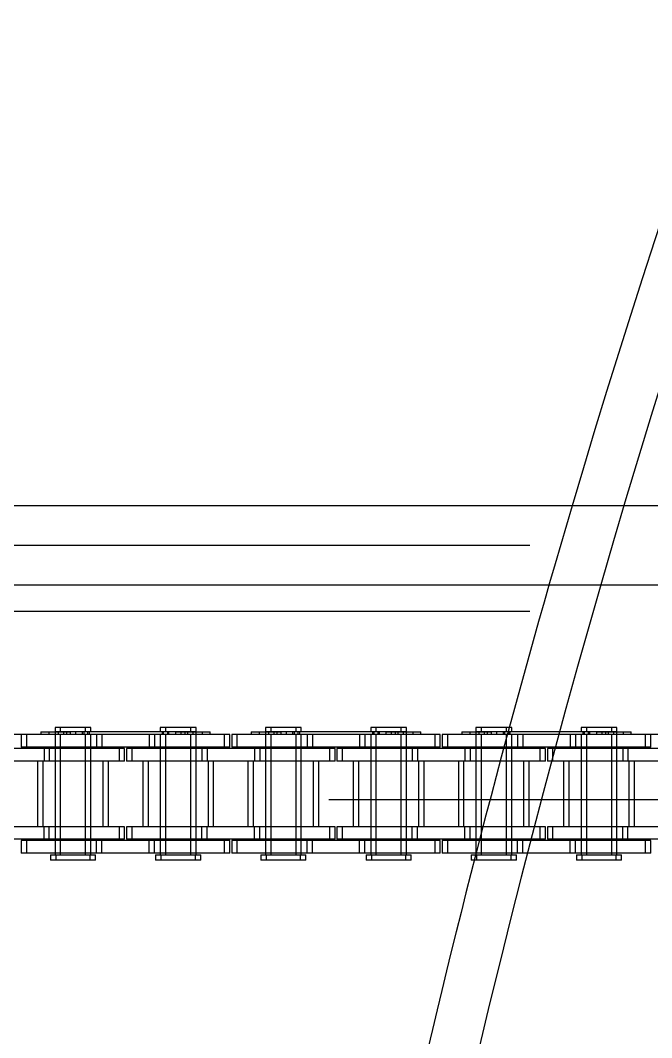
# Model space of a CAD drawing. Header units: metres. Extents: x 0 to 21025, y 0 to 14850.
# Drawn here: x 5883.7 to 5959.9, y 9272 to 9394.8 of the extents above; entities that cross this region are included whole.
import ezdxf

# ---------------------------------------------------------------- set-up
doc = ezdxf.new("R2010")
doc.units = ezdxf.units.M
doc.header["$LTSCALE"] = 25
doc.linetypes.add('HIDDEN2', pattern=[4.7625, 3.175, -1.5875])
for name, color, linetype in [('SL1', 8, 'Continuous'), ('SL4', 4, 'Continuous'), ('ST1', 7, 'HIDDEN2')]:
    doc.layers.add(name, color=color, linetype=linetype)

msp = doc.modelspace()

# ---------------------------------------------------------------- linework, layer by layer
at = {"layer": 'SL1'}
for radius, start, end in [(1215.5, 134.237972, 198.531491), (1221.5, 134.816665, 163.532761), (1170.7, 134.797453, 201.234448), (1164.35, 135.073034, 201.439244), (1221.5, 163.532761, 167.169525)]:
    msp.add_arc((7121.687, 8989.894), radius, start, end, dxfattribs=at)
at = {"layer": 'SL4'}
for p, q in [((6490.517, 9336.149), (5540.514, 9336.149)), ((5540.514, 9326.624), (6330.277, 9326.624))]:
    msp.add_line(p, q, dxfattribs=at)
at = {"layer": 'ST1'}
for p, q in [((6540.514, 9331.386), (5540.514, 9331.386)), ((5540.514, 9326.624), (6330.277, 9326.624)), ((6540.514, 9323.386), (5540.514, 9323.386)), ((5701.527, 9308.604), (6002.556, 9308.604)), ((5892.903, 9308.541), (5883.808, 9308.541)), ((5883.808, 9308.541), (5883.808, 9307.021)), ((5884.447, 9308.541), (5884.447, 9307.021)), ((5886.176, 9308.873), (5889.728, 9308.873)), ((5886.176, 9308.873), (5886.176, 9308.541)), ((5887.137, 9308.873), (5887.137, 9308.541)), ((5891.573, 9309.384), (5887.883, 9309.384)), ((5887.883, 9309.384), (5887.883, 9308.91)), ((5887.883, 9308.91), (5891.573, 9308.91)), ((5887.883, 9308.873), (5887.883, 9307.021)), ((5887.883, 9308.541), (5887.883, 9294.042)), ((5888.252, 9308.91), (5888.252, 9308.541)), ((5888.522, 9309.384), (5888.522, 9308.91)), ((5888.522, 9308.541), (5888.522, 9307.021)), ((5888.522, 9308.541), (5888.522, 9294.042)), ((5888.891, 9308.91), (5888.891, 9308.541)), ((5889.26, 9308.873), (5889.26, 9308.541)), ((5889.728, 9308.873), (5889.728, 9308.541)), ((5902.428, 9308.873), (5889.728, 9308.873)), ((5890.367, 9308.873), (5890.367, 9308.541)), ((5891.204, 9308.541), (5891.204, 9308.91)), ((5891.347, 9308.873), (5891.347, 9308.541)), ((5892.212, 9309.384), (5891.573, 9309.384)), ((5891.573, 9308.91), (5891.573, 9309.384)), ((5891.573, 9308.91), (5892.212, 9308.91)), ((5891.573, 9307.021), (5891.573, 9308.541)), ((5891.573, 9294.042), (5891.573, 9308.541)), ((5891.843, 9308.541), (5891.843, 9308.91)), ((5891.986, 9308.873), (5891.986, 9308.541)), ((5892.212, 9308.91), (5892.212, 9309.384)), ((5892.212, 9307.021), (5892.212, 9308.541)), ((5892.212, 9294.042), (5892.212, 9308.541)), ((5892.903, 9308.541), (5892.903, 9307.021)), ((5899.253, 9308.541), (5892.903, 9308.541)), ((5893.542, 9308.541), (5893.542, 9307.021)), ((5899.253, 9308.541), (5899.253, 9307.021)), ((5908.348, 9308.541), (5899.253, 9308.541)), ((5899.892, 9308.541), (5899.892, 9307.021)), ((5904.273, 9309.384), (5900.583, 9309.384)), ((5900.583, 9309.384), (5900.583, 9308.91)), ((5900.583, 9308.91), (5904.273, 9308.91)), ((5900.583, 9308.541), (5900.583, 9307.021)), ((5900.583, 9308.541), (5900.583, 9294.042)), ((5900.809, 9308.873), (5900.809, 9308.541)), ((5900.952, 9308.91), (5900.952, 9308.541)), ((5901.222, 9309.384), (5901.222, 9308.91)), ((5901.222, 9308.541), (5901.222, 9307.021)), ((5901.222, 9308.541), (5901.222, 9294.042)), ((5901.448, 9308.873), (5901.448, 9308.541)), ((5901.591, 9308.91), (5901.591, 9308.541)), ((5902.428, 9308.873), (5902.428, 9308.541)), ((5902.428, 9308.873), (5905.659, 9308.873)), ((5903.067, 9308.873), (5903.067, 9308.541)), ((5903.535, 9308.873), (5903.535, 9308.541)), ((5903.904, 9308.541), (5903.904, 9308.91)), ((5904.912, 9309.384), (5904.273, 9309.384)), ((5904.273, 9308.91), (5904.273, 9309.384)), ((5904.273, 9308.91), (5904.912, 9308.91)), ((5904.273, 9307.021), (5904.273, 9308.541)), ((5904.273, 9294.042), (5904.273, 9308.541)), ((5904.543, 9308.541), (5904.543, 9308.91)), ((5904.912, 9308.91), (5904.912, 9309.384)), ((5904.912, 9307.021), (5904.912, 9308.873)), ((5904.912, 9294.042), (5904.912, 9308.541)), ((5905.659, 9308.873), (5906.619, 9308.873)), ((5905.659, 9308.873), (5905.659, 9308.541)), ((5906.619, 9308.541), (5906.619, 9308.873)), ((5908.987, 9308.541), (5908.348, 9308.541)), ((5908.348, 9307.021), (5908.348, 9308.541)), ((5908.987, 9307.021), (5908.987, 9308.541)), ((5918.303, 9308.541), (5909.208, 9308.541)), ((5909.208, 9308.541), (5909.208, 9307.021)), ((5909.847, 9308.541), (5909.847, 9307.021)), ((5911.576, 9308.873), (5915.128, 9308.873)), ((5911.576, 9308.873), (5911.576, 9308.541)), ((5912.537, 9308.873), (5912.537, 9308.541)), ((5916.973, 9309.384), (5913.283, 9309.384)), ((5913.283, 9309.384), (5913.283, 9308.91)), ((5913.283, 9308.91), (5916.973, 9308.91)), ((5913.283, 9308.873), (5913.283, 9307.021)), ((5913.283, 9308.541), (5913.283, 9294.042)), ((5913.652, 9308.91), (5913.652, 9308.541)), ((5913.922, 9309.384), (5913.922, 9308.91)), ((5913.922, 9308.541), (5913.922, 9307.021)), ((5913.922, 9308.541), (5913.922, 9294.042)), ((5914.291, 9308.91), (5914.291, 9308.541)), ((5914.66, 9308.873), (5914.66, 9308.541)), ((5915.128, 9308.873), (5915.128, 9308.541)), ((5927.828, 9308.873), (5915.128, 9308.873)), ((5915.767, 9308.873), (5915.767, 9308.541)), ((5916.604, 9308.541), (5916.604, 9308.91)), ((5916.747, 9308.873), (5916.747, 9308.541)), ((5917.612, 9309.384), (5916.973, 9309.384)), ((5916.973, 9308.91), (5916.973, 9309.384)), ((5916.973, 9308.91), (5917.612, 9308.91)), ((5916.973, 9307.021), (5916.973, 9308.541)), ((5916.973, 9294.042), (5916.973, 9308.541)), ((5917.243, 9308.541), (5917.243, 9308.91)), ((5917.386, 9308.873), (5917.386, 9308.541)), ((5917.612, 9308.91), (5917.612, 9309.384)), ((5917.612, 9307.021), (5917.612, 9308.541)), ((5917.612, 9294.042), (5917.612, 9308.541)), ((5918.303, 9308.541), (5918.303, 9307.021)), ((5924.653, 9308.541), (5918.303, 9308.541)), ((5918.942, 9308.541), (5918.942, 9307.021)), ((5924.653, 9308.541), (5924.653, 9307.021)), ((5933.748, 9308.541), (5924.653, 9308.541)), ((5925.292, 9308.541), (5925.292, 9307.021)), ((5929.673, 9309.384), (5925.983, 9309.384)), ((5925.983, 9309.384), (5925.983, 9308.91)), ((5925.983, 9308.91), (5929.673, 9308.91)), ((5925.983, 9308.541), (5925.983, 9307.021)), ((5925.983, 9308.541), (5925.983, 9294.042)), ((5926.209, 9308.873), (5926.209, 9308.541)), ((5926.352, 9308.91), (5926.352, 9308.541)), ((5926.622, 9309.384), (5926.622, 9308.91)), ((5926.622, 9308.541), (5926.622, 9307.021)), ((5926.622, 9308.541), (5926.622, 9294.042)), ((5926.848, 9308.873), (5926.848, 9308.541)), ((5926.991, 9308.91), (5926.991, 9308.541)), ((5927.828, 9308.873), (5927.828, 9308.541)), ((5927.828, 9308.873), (5931.059, 9308.873)), ((5928.467, 9308.873), (5928.467, 9308.541)), ((5928.935, 9308.873), (5928.935, 9308.541)), ((5929.304, 9308.541), (5929.304, 9308.91)), ((5930.312, 9309.384), (5929.673, 9309.384)), ((5929.673, 9308.91), (5929.673, 9309.384)), ((5929.673, 9308.91), (5930.312, 9308.91)), ((5929.673, 9307.021), (5929.673, 9308.541)), ((5929.673, 9294.042), (5929.673, 9308.541)), ((5929.943, 9308.541), (5929.943, 9308.91)), ((5930.312, 9308.91), (5930.312, 9309.384)), ((5930.312, 9307.021), (5930.312, 9308.873)), ((5930.312, 9294.042), (5930.312, 9308.541)), ((5931.059, 9308.873), (5932.019, 9308.873)), ((5931.059, 9308.873), (5931.059, 9308.541)), ((5932.019, 9308.541), (5932.019, 9308.873)), ((5934.387, 9308.541), (5933.748, 9308.541)), ((5933.748, 9307.021), (5933.748, 9308.541)), ((5934.387, 9307.021), (5934.387, 9308.541)), ((5943.703, 9308.541), (5934.608, 9308.541)), ((5934.608, 9308.541), (5934.608, 9307.021)), ((5935.247, 9308.541), (5935.247, 9307.021)), ((5936.976, 9308.873), (5940.528, 9308.873)), ((5936.976, 9308.873), (5936.976, 9308.541)), ((5937.937, 9308.873), (5937.937, 9308.541)), ((5942.373, 9309.384), (5938.683, 9309.384)), ((5938.683, 9309.384), (5938.683, 9308.91)), ((5938.683, 9308.91), (5942.373, 9308.91)), ((5938.683, 9308.873), (5938.683, 9307.021)), ((5938.683, 9308.541), (5938.683, 9294.042)), ((5939.052, 9308.91), (5939.052, 9308.541)), ((5939.322, 9309.384), (5939.322, 9308.91)), ((5939.322, 9308.541), (5939.322, 9307.021)), ((5939.322, 9308.541), (5939.322, 9294.042)), ((5939.691, 9308.91), (5939.691, 9308.541)), ((5940.06, 9308.873), (5940.06, 9308.541)), ((5940.528, 9308.873), (5940.528, 9308.541)), ((5953.228, 9308.873), (5940.528, 9308.873)), ((5941.167, 9308.873), (5941.167, 9308.541)), ((5942.004, 9308.541), (5942.004, 9308.91)), ((5942.147, 9308.873), (5942.147, 9308.541)), ((5943.012, 9309.384), (5942.373, 9309.384)), ((5942.373, 9308.91), (5942.373, 9309.384)), ((5942.373, 9308.91), (5943.012, 9308.91)), ((5942.373, 9307.021), (5942.373, 9308.541)), ((5942.373, 9294.042), (5942.373, 9308.541)), ((5942.643, 9308.541), (5942.643, 9308.91)), ((5942.786, 9308.873), (5942.786, 9308.541)), ((5943.012, 9308.91), (5943.012, 9309.384)), ((5943.012, 9307.021), (5943.012, 9308.541)), ((5943.012, 9294.042), (5943.012, 9308.541)), ((5943.703, 9308.541), (5943.703, 9307.021)), ((5950.053, 9308.541), (5943.703, 9308.541)), ((5944.342, 9308.541), (5944.342, 9307.021)), ((5950.053, 9308.541), (5950.053, 9307.021)), ((5959.148, 9308.541), (5950.053, 9308.541)), ((5950.692, 9308.541), (5950.692, 9307.021)), ((5955.073, 9309.384), (5951.383, 9309.384)), ((5951.383, 9309.384), (5951.383, 9308.91)), ((5951.383, 9308.91), (5955.073, 9308.91)), ((5951.383, 9308.541), (5951.383, 9307.021)), ((5951.383, 9308.541), (5951.383, 9294.042)), ((5951.609, 9308.873), (5951.609, 9308.541)), ((5951.752, 9308.91), (5951.752, 9308.541)), ((5952.022, 9309.384), (5952.022, 9308.91)), ((5952.022, 9308.541), (5952.022, 9307.021)), ((5952.022, 9308.541), (5952.022, 9294.042)), ((5952.248, 9308.873), (5952.248, 9308.541)), ((5952.391, 9308.91), (5952.391, 9308.541)), ((5953.228, 9308.873), (5953.228, 9308.541)), ((5953.228, 9308.873), (5956.459, 9308.873)), ((5953.867, 9308.873), (5953.867, 9308.541)), ((5954.335, 9308.873), (5954.335, 9308.541)), ((5954.704, 9308.541), (5954.704, 9308.91)), ((5955.712, 9309.384), (5955.073, 9309.384)), ((5955.073, 9308.91), (5955.073, 9309.384)), ((5955.073, 9308.91), (5955.712, 9308.91)), ((5955.073, 9307.021), (5955.073, 9308.541)), ((5955.073, 9294.042), (5955.073, 9308.541)), ((5955.343, 9308.541), (5955.343, 9308.91)), ((5955.712, 9308.91), (5955.712, 9309.384)), ((5955.712, 9307.021), (5955.712, 9308.873)), ((5955.712, 9294.042), (5955.712, 9308.541)), ((5956.459, 9308.873), (5957.419, 9308.873)), ((5956.459, 9308.873), (5956.459, 9308.541)), ((5957.419, 9308.541), (5957.419, 9308.873)), ((5959.787, 9308.541), (5959.148, 9308.541)), ((5959.148, 9307.021), (5959.148, 9308.541)), ((5959.787, 9307.021), (5959.787, 9308.541)), ((5886.553, 9306.869), (5880.203, 9306.869)), ((5892.903, 9307.021), (5883.808, 9307.021)), ((5886.553, 9306.869), (5886.553, 9305.349)), ((5895.648, 9306.869), (5886.553, 9306.869)), ((5887.192, 9306.869), (5887.192, 9305.349)), ((5887.883, 9306.869), (5887.883, 9305.349)), ((5888.522, 9306.869), (5888.522, 9305.349)), ((5891.573, 9305.349), (5891.573, 9306.869)), ((5892.212, 9305.349), (5892.212, 9306.869)), ((5899.253, 9307.021), (5892.903, 9307.021)), ((5896.287, 9306.869), (5895.648, 9306.869)), ((5895.648, 9305.349), (5895.648, 9306.869)), ((5896.287, 9305.349), (5896.287, 9306.869)), ((5905.603, 9306.869), (5896.508, 9306.869)), ((5896.508, 9306.869), (5896.508, 9305.349)), ((5897.147, 9306.869), (5897.147, 9305.349)), ((5908.348, 9307.021), (5899.253, 9307.021)), ((5900.583, 9306.869), (5900.583, 9305.349)), ((5901.222, 9306.869), (5901.222, 9305.349)), ((5904.273, 9305.349), (5904.273, 9306.869)), ((5904.912, 9305.349), (5904.912, 9306.869)), ((5905.603, 9306.869), (5905.603, 9305.349)), ((5911.953, 9306.869), (5905.603, 9306.869)), ((5906.242, 9306.869), (5906.242, 9305.349)), ((5908.987, 9307.021), (5908.348, 9307.021)), ((5918.303, 9307.021), (5909.208, 9307.021)), ((5911.953, 9306.869), (5911.953, 9305.349)), ((5921.048, 9306.869), (5911.953, 9306.869)), ((5912.592, 9306.869), (5912.592, 9305.349)), ((5913.283, 9306.869), (5913.283, 9305.349)), ((5913.922, 9306.869), (5913.922, 9305.349)), ((5916.973, 9305.349), (5916.973, 9306.869)), ((5917.612, 9305.349), (5917.612, 9306.869)), ((5924.653, 9307.021), (5918.303, 9307.021)), ((5921.687, 9306.869), (5921.048, 9306.869)), ((5921.048, 9305.349), (5921.048, 9306.869)), ((5921.687, 9305.349), (5921.687, 9306.869)), ((5931.003, 9306.869), (5921.908, 9306.869)), ((5921.908, 9306.869), (5921.908, 9305.349)), ((5922.547, 9306.869), (5922.547, 9305.349)), ((5933.748, 9307.021), (5924.653, 9307.021)), ((5925.983, 9306.869), (5925.983, 9305.349)), ((5926.622, 9306.869), (5926.622, 9305.349)), ((5929.673, 9305.349), (5929.673, 9306.869)), ((5930.312, 9305.349), (5930.312, 9306.869)), ((5931.003, 9306.869), (5931.003, 9305.349)), ((5937.353, 9306.869), (5931.003, 9306.869)), ((5931.642, 9306.869), (5931.642, 9305.349)), ((5934.387, 9307.021), (5933.748, 9307.021)), ((5943.703, 9307.021), (5934.608, 9307.021)), ((5937.353, 9306.869), (5937.353, 9305.349)), ((5946.448, 9306.869), (5937.353, 9306.869)), ((5937.992, 9306.869), (5937.992, 9305.349)), ((5938.683, 9306.869), (5938.683, 9305.349)), ((5939.322, 9306.869), (5939.322, 9305.349)), ((5942.373, 9305.349), (5942.373, 9306.869)), ((5943.012, 9305.349), (5943.012, 9306.869)), ((5950.053, 9307.021), (5943.703, 9307.021)), ((5947.087, 9306.869), (5946.448, 9306.869)), ((5946.448, 9305.349), (5946.448, 9306.869)), ((5947.087, 9305.349), (5947.087, 9306.869)), ((5956.403, 9306.869), (5947.308, 9306.869)), ((5947.308, 9306.869), (5947.308, 9305.349)), ((5947.947, 9306.869), (5947.947, 9305.349)), ((5959.148, 9307.021), (5950.053, 9307.021)), ((5951.383, 9306.869), (5951.383, 9305.349)), ((5952.022, 9306.869), (5952.022, 9305.349)), ((5955.073, 9305.349), (5955.073, 9306.869)), ((5955.712, 9305.349), (5955.712, 9306.869)), ((5956.403, 9306.869), (5956.403, 9305.349)), ((5962.753, 9306.869), (5956.403, 9306.869)), ((5957.042, 9306.869), (5957.042, 9305.349)), ((5959.787, 9307.021), (5959.148, 9307.021)), ((5886.553, 9305.349), (5880.203, 9305.349)), ((5885.768, 9305.349), (5885.768, 9297.419)), ((5886.407, 9305.349), (5886.407, 9297.419)), ((5895.648, 9305.349), (5886.553, 9305.349)), ((5887.883, 9305.349), (5887.883, 9297.419)), ((5888.522, 9305.349), (5888.522, 9297.419)), ((5891.573, 9297.419), (5891.573, 9305.349)), ((5892.212, 9297.419), (5892.212, 9305.349)), ((5893.688, 9297.419), (5893.688, 9305.349)), ((5894.327, 9297.419), (5894.327, 9305.349)), ((5896.287, 9305.349), (5895.648, 9305.349)), ((5905.603, 9305.349), (5896.508, 9305.349)), ((5898.468, 9305.349), (5898.468, 9297.419)), ((5899.107, 9305.349), (5899.107, 9297.419)), ((5900.583, 9305.349), (5900.583, 9297.419)), ((5901.222, 9305.349), (5901.222, 9297.419)), ((5904.273, 9297.419), (5904.273, 9305.349)), ((5904.912, 9297.419), (5904.912, 9305.349)), ((5911.953, 9305.349), (5905.603, 9305.349)), ((5906.388, 9297.419), (5906.388, 9305.349)), ((5907.027, 9297.419), (5907.027, 9305.349)), ((5911.168, 9305.349), (5911.168, 9297.419)), ((5911.807, 9305.349), (5911.807, 9297.419)), ((5921.048, 9305.349), (5911.953, 9305.349)), ((5913.283, 9305.349), (5913.283, 9297.419)), ((5913.922, 9305.349), (5913.922, 9297.419)), ((5916.973, 9297.419), (5916.973, 9305.349)), ((5917.612, 9297.419), (5917.612, 9305.349)), ((5919.088, 9297.419), (5919.088, 9305.349)), ((5919.727, 9297.419), (5919.727, 9305.349)), ((5921.687, 9305.349), (5921.048, 9305.349)), ((5931.003, 9305.349), (5921.908, 9305.349)), ((5923.868, 9305.349), (5923.868, 9297.419)), ((5924.507, 9305.349), (5924.507, 9297.419)), ((5925.983, 9305.349), (5925.983, 9297.419)), ((5926.622, 9305.349), (5926.622, 9297.419)), ((5929.673, 9297.419), (5929.673, 9305.349)), ((5930.312, 9297.419), (5930.312, 9305.349)), ((5937.353, 9305.349), (5931.003, 9305.349)), ((5931.788, 9297.419), (5931.788, 9305.349)), ((5932.427, 9297.419), (5932.427, 9305.349)), ((5936.568, 9305.349), (5936.568, 9297.419)), ((5937.207, 9305.349), (5937.207, 9297.419)), ((5946.448, 9305.349), (5937.353, 9305.349)), ((5938.683, 9305.349), (5938.683, 9297.419)), ((5939.322, 9305.349), (5939.322, 9297.419)), ((5942.373, 9297.419), (5942.373, 9305.349)), ((5943.012, 9297.419), (5943.012, 9305.349)), ((5944.488, 9297.419), (5944.488, 9305.349)), ((5945.127, 9297.419), (5945.127, 9305.349)), ((5947.087, 9305.349), (5946.448, 9305.349)), ((5956.403, 9305.349), (5947.308, 9305.349)), ((5949.268, 9305.349), (5949.268, 9297.419)), ((5949.907, 9305.349), (5949.907, 9297.419)), ((5951.383, 9305.349), (5951.383, 9297.419)), ((5952.022, 9305.349), (5952.022, 9297.419)), ((5955.073, 9297.419), (5955.073, 9305.349)), ((5955.712, 9297.419), (5955.712, 9305.349)), ((5962.753, 9305.349), (5956.403, 9305.349)), ((5957.188, 9297.419), (5957.188, 9305.349)), ((5957.827, 9297.419), (5957.827, 9305.349)), ((6000.326, 9300.666), (5701.527, 9300.666)), ((5886.553, 9297.419), (5880.203, 9297.419)), ((5886.553, 9295.899), (5886.553, 9297.419)), ((5895.648, 9297.419), (5886.553, 9297.419)), ((5887.192, 9295.899), (5887.192, 9297.419)), ((5887.883, 9297.419), (5887.883, 9295.899)), ((5888.522, 9297.419), (5888.522, 9295.899)), ((5891.573, 9295.899), (5891.573, 9297.419)), ((5892.212, 9295.899), (5892.212, 9297.419)), ((5896.287, 9297.419), (5895.648, 9297.419)), ((5895.648, 9295.899), (5895.648, 9297.419)), ((5896.287, 9295.899), (5896.287, 9297.419)), ((5905.603, 9297.419), (5896.508, 9297.419)), ((5896.508, 9297.419), (5896.508, 9295.899)), ((5897.147, 9297.419), (5897.147, 9295.899)), ((5900.583, 9297.419), (5900.583, 9295.899)), ((5901.222, 9297.419), (5901.222, 9295.899)), ((5904.273, 9295.899), (5904.273, 9297.419)), ((5904.912, 9295.899), (5904.912, 9297.419)), ((5905.603, 9295.899), (5905.603, 9297.419)), ((5911.953, 9297.419), (5905.603, 9297.419)), ((5906.242, 9295.899), (5906.242, 9297.419)), ((5911.953, 9295.899), (5911.953, 9297.419)), ((5921.048, 9297.419), (5911.953, 9297.419)), ((5912.592, 9295.899), (5912.592, 9297.419)), ((5913.283, 9297.419), (5913.283, 9295.899)), ((5913.922, 9297.419), (5913.922, 9295.899)), ((5916.973, 9295.899), (5916.973, 9297.419)), ((5917.612, 9295.899), (5917.612, 9297.419)), ((5921.687, 9297.419), (5921.048, 9297.419)), ((5921.048, 9295.899), (5921.048, 9297.419)), ((5921.687, 9295.899), (5921.687, 9297.419)), ((5931.003, 9297.419), (5921.908, 9297.419)), ((5921.908, 9297.419), (5921.908, 9295.899)), ((5922.547, 9297.419), (5922.547, 9295.899)), ((5925.983, 9297.419), (5925.983, 9295.899)), ((5926.622, 9297.419), (5926.622, 9295.899)), ((5929.673, 9295.899), (5929.673, 9297.419)), ((5930.312, 9295.899), (5930.312, 9297.419)), ((5931.003, 9295.899), (5931.003, 9297.419)), ((5937.353, 9297.419), (5931.003, 9297.419)), ((5931.642, 9295.899), (5931.642, 9297.419)), ((5937.353, 9295.899), (5937.353, 9297.419)), ((5946.448, 9297.419), (5937.353, 9297.419)), ((5937.992, 9295.899), (5937.992, 9297.419)), ((5938.683, 9297.419), (5938.683, 9295.899)), ((5939.322, 9297.419), (5939.322, 9295.899)), ((5942.373, 9295.899), (5942.373, 9297.419)), ((5943.012, 9295.899), (5943.012, 9297.419)), ((5947.087, 9297.419), (5946.448, 9297.419)), ((5946.448, 9295.899), (5946.448, 9297.419)), ((5947.087, 9295.899), (5947.087, 9297.419)), ((5956.403, 9297.419), (5947.308, 9297.419)), ((5947.308, 9297.419), (5947.308, 9295.899)), ((5947.947, 9297.419), (5947.947, 9295.899)), ((5951.383, 9297.419), (5951.383, 9295.899)), ((5952.022, 9297.419), (5952.022, 9295.899)), ((5955.073, 9295.899), (5955.073, 9297.419)), ((5955.712, 9295.899), (5955.712, 9297.419)), ((5956.403, 9295.899), (5956.403, 9297.419)), ((5962.753, 9297.419), (5956.403, 9297.419)), ((5957.042, 9295.899), (5957.042, 9297.419)), ((5886.553, 9295.899), (5880.203, 9295.899)), ((5892.903, 9295.747), (5883.808, 9295.747)), ((5883.808, 9295.747), (5883.808, 9294.227)), ((5884.447, 9295.747), (5884.447, 9294.227)), ((5895.648, 9295.899), (5886.553, 9295.899)), ((5887.883, 9295.747), (5887.883, 9294.227)), ((5888.522, 9295.747), (5888.522, 9294.227)), ((5891.573, 9294.227), (5891.573, 9295.747)), ((5892.212, 9294.227), (5892.212, 9295.747)), ((5892.903, 9294.227), (5892.903, 9295.747)), ((5899.253, 9295.747), (5892.903, 9295.747)), ((5893.542, 9294.227), (5893.542, 9295.747)), ((5896.287, 9295.899), (5895.648, 9295.899)), ((5905.603, 9295.899), (5896.508, 9295.899)), ((5899.253, 9294.227), (5899.253, 9295.747)), ((5908.348, 9295.747), (5899.253, 9295.747)), ((5899.892, 9294.227), (5899.892, 9295.747)), ((5900.583, 9295.747), (5900.583, 9294.227)), ((5901.222, 9295.747), (5901.222, 9294.227)), ((5904.273, 9294.227), (5904.273, 9295.747)), ((5904.912, 9294.227), (5904.912, 9295.747)), ((5911.953, 9295.899), (5905.603, 9295.899)), ((5908.987, 9295.747), (5908.348, 9295.747)), ((5908.348, 9294.227), (5908.348, 9295.747)), ((5908.987, 9294.227), (5908.987, 9295.747)), ((5918.303, 9295.747), (5909.208, 9295.747)), ((5909.208, 9295.747), (5909.208, 9294.227)), ((5909.847, 9295.747), (5909.847, 9294.227)), ((5921.048, 9295.899), (5911.953, 9295.899)), ((5913.283, 9295.747), (5913.283, 9294.227)), ((5913.922, 9295.747), (5913.922, 9294.227)), ((5916.973, 9294.227), (5916.973, 9295.747)), ((5917.612, 9294.227), (5917.612, 9295.747)), ((5918.303, 9294.227), (5918.303, 9295.747)), ((5924.653, 9295.747), (5918.303, 9295.747)), ((5918.942, 9294.227), (5918.942, 9295.747)), ((5921.687, 9295.899), (5921.048, 9295.899)), ((5931.003, 9295.899), (5921.908, 9295.899)), ((5924.653, 9294.227), (5924.653, 9295.747)), ((5933.748, 9295.747), (5924.653, 9295.747)), ((5925.292, 9294.227), (5925.292, 9295.747)), ((5925.983, 9295.747), (5925.983, 9294.227)), ((5926.622, 9295.747), (5926.622, 9294.227)), ((5929.673, 9294.227), (5929.673, 9295.747)), ((5930.312, 9294.227), (5930.312, 9295.747)), ((5937.353, 9295.899), (5931.003, 9295.899)), ((5934.387, 9295.747), (5933.748, 9295.747)), ((5933.748, 9294.227), (5933.748, 9295.747)), ((5934.387, 9294.227), (5934.387, 9295.747)), ((5943.703, 9295.747), (5934.608, 9295.747)), ((5934.608, 9295.747), (5934.608, 9294.227)), ((5935.247, 9295.747), (5935.247, 9294.227)), ((5946.448, 9295.899), (5937.353, 9295.899)), ((5938.683, 9295.747), (5938.683, 9294.227)), ((5939.322, 9295.747), (5939.322, 9294.227)), ((5942.373, 9294.227), (5942.373, 9295.747)), ((5943.012, 9294.227), (5943.012, 9295.747)), ((5943.703, 9294.227), (5943.703, 9295.747)), ((5950.053, 9295.747), (5943.703, 9295.747)), ((5944.342, 9294.227), (5944.342, 9295.747)), ((5947.087, 9295.899), (5946.448, 9295.899)), ((5956.403, 9295.899), (5947.308, 9295.899)), ((5950.053, 9294.227), (5950.053, 9295.747)), ((5959.148, 9295.747), (5950.053, 9295.747)), ((5950.692, 9294.227), (5950.692, 9295.747)), ((5951.383, 9295.747), (5951.383, 9294.227)), ((5952.022, 9295.747), (5952.022, 9294.227)), ((5955.073, 9294.227), (5955.073, 9295.747)), ((5955.712, 9294.227), (5955.712, 9295.747)), ((5962.753, 9295.899), (5956.403, 9295.899)), ((5959.787, 9295.747), (5959.148, 9295.747)), ((5959.148, 9294.227), (5959.148, 9295.747)), ((5959.787, 9294.227), (5959.787, 9295.747)), ((5892.903, 9294.227), (5883.808, 9294.227)), ((5887.33, 9294.042), (5892.127, 9294.042)), ((5887.33, 9294.042), (5887.33, 9293.384)), ((5887.969, 9294.042), (5887.969, 9293.384)), ((5892.127, 9294.042), (5892.766, 9294.042)), ((5892.127, 9293.384), (5892.127, 9294.042)), ((5892.766, 9293.384), (5892.766, 9294.042)), ((5899.253, 9294.227), (5892.903, 9294.227)), ((5908.348, 9294.227), (5899.253, 9294.227)), ((5900.03, 9294.042), (5904.827, 9294.042)), ((5900.03, 9294.042), (5900.03, 9293.384)), ((5900.669, 9294.042), (5900.669, 9293.384)), ((5904.827, 9294.042), (5905.466, 9294.042)), ((5904.827, 9293.384), (5904.827, 9294.042)), ((5905.466, 9293.384), (5905.466, 9294.042)), ((5908.987, 9294.227), (5908.348, 9294.227)), ((5918.303, 9294.227), (5909.208, 9294.227)), ((5912.73, 9294.042), (5917.527, 9294.042)), ((5912.73, 9294.042), (5912.73, 9293.384)), ((5913.369, 9294.042), (5913.369, 9293.384)), ((5917.527, 9294.042), (5918.166, 9294.042)), ((5917.527, 9293.384), (5917.527, 9294.042)), ((5918.166, 9293.384), (5918.166, 9294.042)), ((5924.653, 9294.227), (5918.303, 9294.227)), ((5933.748, 9294.227), (5924.653, 9294.227)), ((5925.43, 9294.042), (5930.227, 9294.042)), ((5925.43, 9294.042), (5925.43, 9293.384)), ((5926.069, 9294.042), (5926.069, 9293.384)), ((5930.227, 9294.042), (5930.866, 9294.042)), ((5930.227, 9293.384), (5930.227, 9294.042)), ((5930.866, 9293.384), (5930.866, 9294.042)), ((5934.387, 9294.227), (5933.748, 9294.227)), ((5943.703, 9294.227), (5934.608, 9294.227)), ((5938.13, 9294.042), (5942.927, 9294.042)), ((5938.13, 9294.042), (5938.13, 9293.384)), ((5938.769, 9294.042), (5938.769, 9293.384)), ((5942.927, 9294.042), (5943.566, 9294.042)), ((5942.927, 9293.384), (5942.927, 9294.042)), ((5943.566, 9293.384), (5943.566, 9294.042)), ((5950.053, 9294.227), (5943.703, 9294.227)), ((5959.148, 9294.227), (5950.053, 9294.227)), ((5950.83, 9294.042), (5955.627, 9294.042)), ((5950.83, 9294.042), (5950.83, 9293.384)), ((5951.469, 9294.042), (5951.469, 9293.384)), ((5955.627, 9294.042), (5956.266, 9294.042)), ((5955.627, 9293.384), (5955.627, 9294.042)), ((5956.266, 9293.384), (5956.266, 9294.042)), ((5959.787, 9294.227), (5959.148, 9294.227)), ((5892.127, 9293.384), (5887.33, 9293.384)), ((5892.766, 9293.384), (5892.127, 9293.384)), ((5904.827, 9293.384), (5900.03, 9293.384)), ((5905.466, 9293.384), (5904.827, 9293.384)), ((5917.527, 9293.384), (5912.73, 9293.384)), ((5918.166, 9293.384), (5917.527, 9293.384)), ((5930.227, 9293.384), (5925.43, 9293.384)), ((5930.866, 9293.384), (5930.227, 9293.384)), ((5942.927, 9293.384), (5938.13, 9293.384)), ((5943.566, 9293.384), (5942.927, 9293.384)), ((5955.627, 9293.384), (5950.83, 9293.384)), ((5956.266, 9293.384), (5955.627, 9293.384))]:
    msp.add_line(p, q, dxfattribs=at)
msp.add_arc((7121.687, 8989.894), 1163.627, 162.722567, 177.06431, dxfattribs=at)

doc.saveas('drawing.dxf')
